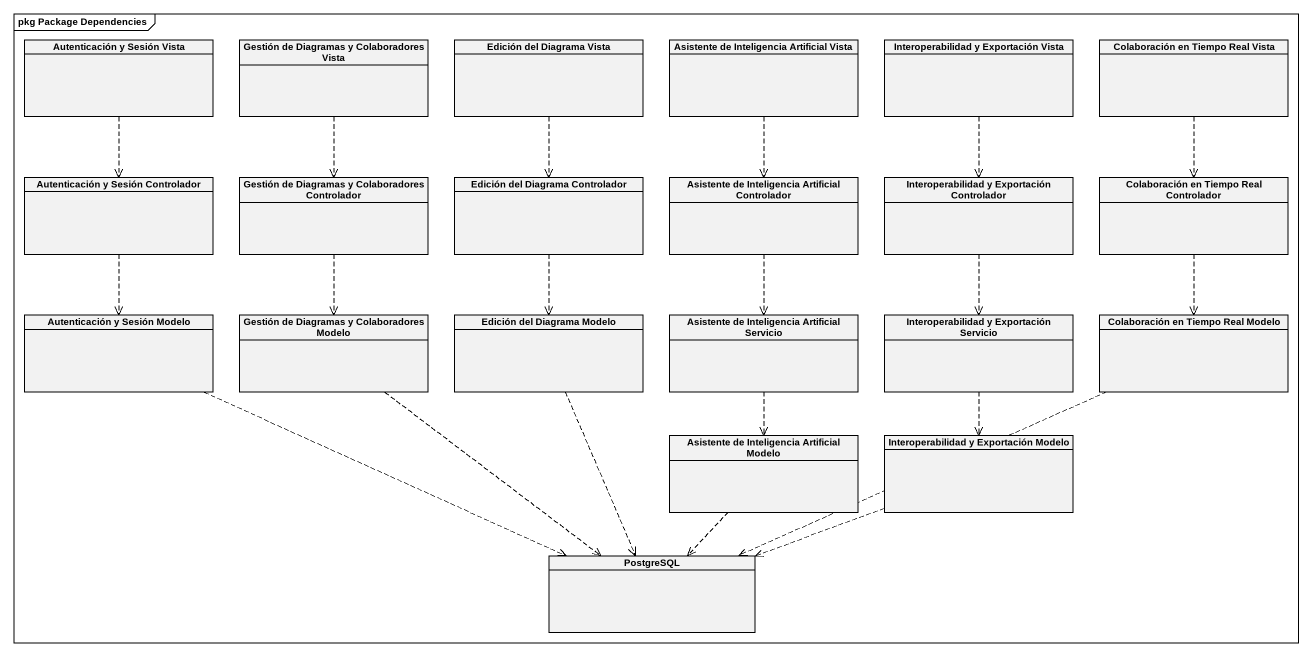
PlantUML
@startuml
mainframe pkg Package Dependencies
hide circle
hide empty members
class "Autenticación y Sesión Vista" as Autenticación_y_Sesión_Vista
class "Gestión de Diagramas y Colaboradores Vista" as Gestión_de_Diagramas_y
class "Edición del Diagrama Vista" as Edición_del_Diagrama_Vista
class "Asistente de Inteligencia Artificial Vista" as Asistente_de_Inteligencia
class "Interoperabilidad y Exportación Vista" as Interoperabilidad_y
class "Colaboración en Tiempo Real Vista" as Colaboración_en_Tiempo_Real
class "Autenticación y Sesión Controlador" as Autenticación_y_Sesión
class "Gestión de Diagramas y Colaboradores Controlador" as Gestión_de_Diagramas_y_2
class "Edición del Diagrama Controlador" as Edición_del_Diagrama
class "Asistente de Inteligencia Artificial Controlador" as Asistente_de_Inteligencia_2
class "Interoperabilidad y Exportación Controlador" as Interoperabilidad_y_2
class "Colaboración en Tiempo Real Controlador" as Colaboración_en_Tiempo_Real_2
class "Autenticación y Sesión Modelo" as Autenticación_y_Sesión_2
class "Gestión de Diagramas y Colaboradores Modelo" as Gestión_de_Diagramas_y_3
class "Edición del Diagrama Modelo" as Edición_del_Diagrama_Modelo
class "Asistente de Inteligencia Artificial Servicio" as Asistente_de_Inteligencia_3
class "Interoperabilidad y Exportación Servicio" as Interoperabilidad_y_3
class "Colaboración en Tiempo Real Modelo" as Colaboración_en_Tiempo_Real_3
class "Asistente de Inteligencia Artificial Modelo" as Asistente_de_Inteligencia_4
class "Interoperabilidad y Exportación Modelo" as Interoperabilidad_y_4
class PostgreSQL
Autenticación_y_Sesión_Vista ..> Autenticación_y_Sesión
Gestión_de_Diagramas_y ..> Gestión_de_Diagramas_y_2
Edición_del_Diagrama_Vista ..> Edición_del_Diagrama
Asistente_de_Inteligencia ..> Asistente_de_Inteligencia_2
Interoperabilidad_y ..> Interoperabilidad_y_2
Colaboración_en_Tiempo_Real ..> Colaboración_en_Tiempo_Real_2
Autenticación_y_Sesión ..> Autenticación_y_Sesión_2
Gestión_de_Diagramas_y_2 ..> Gestión_de_Diagramas_y_3
Edición_del_Diagrama ..> Edición_del_Diagrama_Modelo
Asistente_de_Inteligencia_2 ..> Asistente_de_Inteligencia_3
Interoperabilidad_y_2 ..> Interoperabilidad_y_3
Colaboración_en_Tiempo_Real_2 ..> Colaboración_en_Tiempo_Real_3
Autenticación_y_Sesión_2 .right.> PostgreSQL
Gestión_de_Diagramas_y_3 ..> PostgreSQL
Edición_del_Diagrama_Modelo ..> PostgreSQL
Asistente_de_Inteligencia_3 ..> Asistente_de_Inteligencia_4
Interoperabilidad_y_3 ..> Interoperabilidad_y_4
Colaboración_en_Tiempo_Real_3 .left.> PostgreSQL
Asistente_de_Inteligencia_4 ..> PostgreSQL
Interoperabilidad_y_4 .left.> PostgreSQL
@enduml
